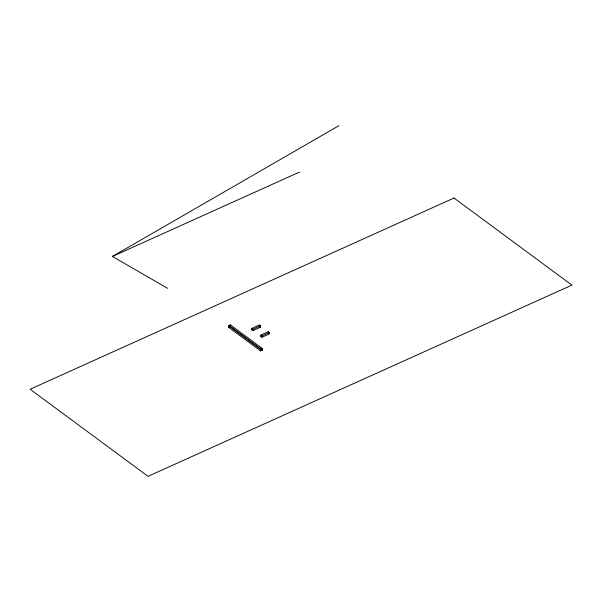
<?xml version="1.0" encoding="UTF-8"?>
<svg xmlns="http://www.w3.org/2000/svg" width="602" height="602" viewBox="0 0 602 602"><rect width="100%" height="100%" fill="white"/><g stroke="black" fill="none" stroke-linecap="round" stroke-linejoin="round"><path stroke-width="0.9" d="M167.665 288.35L112.408 256.452L338.934 125.667M112.408 256.452L299.45 172.082M228.504 325.69L230.34 324.862L262.449 348.588L262.449 350.108L260.613 350.936L228.504 327.21L228.504 325.69L260.613 349.416L260.613 350.936M228.504 327.21L230.34 326.382L262.449 350.108M251.817 328.436L259.349 325.035L260.5 325.885L260.5 327.217L252.96 330.611L251.817 329.768L251.817 328.436L252.96 329.286L252.96 330.611M251.817 329.768L260.5 325.885M260.809 335.081L268.349 331.687L269.493 332.53L269.493 333.862L261.96 337.263L260.809 336.413L260.809 335.081L261.96 335.931L261.96 337.263M260.809 336.413L269.493 332.53M260.613 349.416L262.449 348.588M260.5 327.217L259.349 326.367L259.349 325.035M268.349 331.687L268.349 333.019M230.34 324.862L230.34 326.382M454.021 198.028L30.1 389.246L148.032 476.332L571.9 285.13L454.021 198.028"/></g></svg>
